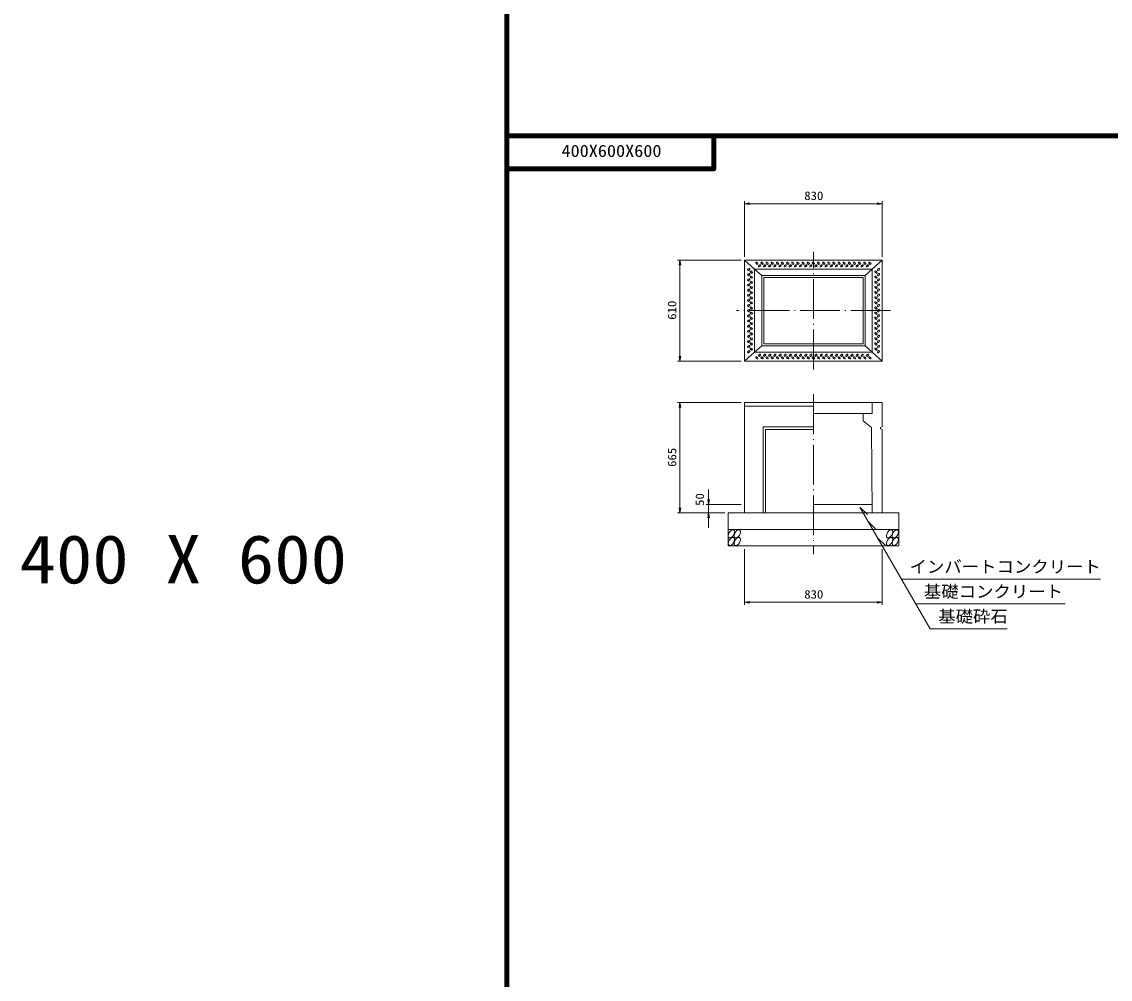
# Model space of a CAD drawing. Units: millimetres, scale not verified. Extents: x -8410 to 41710, y -74801 to 5940.
# Drawn here: x 5484 to 12051, y -32029 to -26252 of the extents above; entities that cross this region are included whole.
import ezdxf
from ezdxf.enums import TextEntityAlignment as Align

# ---------------------------------------------------------------- set-up
doc = ezdxf.new("R2010")
doc.units = ezdxf.units.MM
doc.header["$LTSCALE"] = 20
doc.linetypes.add('LONG_DASHED_DOTTED', pattern=[15.25, 12, -1.5, 0.25, -1.5])
for name, color, linetype, lineweight in [('0-0_グループ[0](0)-D-BMK(0)', 2, 'LONG_DASHED_DOTTED', 13), ('0-1_グループ[0](0)-D-STR(1)', 1, 'Continuous', 13), ('0-2_グループ[0](0)-D-STR-DIM(2)', 7, 'Continuous', 13), ('0-3_グループ[0](0)-D-STR-HTXT(3)', 7, 'Continuous', 13), ('0-5_グループ[0](0)-D-TTL(5)', 2, 'Continuous', 140)]:
    doc.layers.add(name, color=color, linetype=linetype, lineweight=lineweight)
doc.layers.add('0-4_グループ[0](0)-D-STR-TXT(4)', color=7, linetype='Continuous')
doc.layers.add('0-6_グループ[0](0)-D-TTL-TXT(6)', color=7, linetype='Continuous')
doc.styles.add('ＭＳ ゴシック', font='')
doc.styles.get('ＭＳ ゴシック').set_extended_font_data('MS Gothic')

msp = doc.modelspace()

# ---------------------------------------------------------------- linework, layer by layer
at = {"layer": '0-0_グループ[0](0)-D-BMK(0)'}
for p, q in [((10260, -28350), (10260, -27640)), ((10725, -27995), (9795, -27995)), ((10260, -28500), (10260, -29465))]:
    msp.add_line(p, q, dxfattribs=at)
at = {"layer": '0-1_グループ[0](0)-D-STR(1)'}
for p, q in [((9845, -27690), (10675, -27690)), ((9845, -28300), (9845, -27690)), ((10675, -27690), (10675, -28300)), ((9905, -27745), (10615, -27745)), ((9905, -28245), (9905, -27745)), ((10615, -27745), (10615, -28245)), ((9948, -27783), (10572, -27783)), ((9948, -28207), (9948, -27783)), ((9960, -27795), (10560, -27795)), ((9960, -28195), (9960, -27795)), ((10560, -27795), (10560, -28195)), ((10572, -27783), (10572, -28207)), ((10572, -28207), (9948, -28207)), ((10560, -28195), (9960, -28195)), ((10675, -28300), (9845, -28300)), ((10615, -28245), (9905, -28245)), ((10675, -28550), (9845, -28550)), ((9845, -29215), (9845, -28550)), ((10615, -28550), (10615, -28615)), ((10675, -28550), (10675, -28696.5)), ((10260, -28572), (9845, -28572)), ((10615, -28615), (10260, -28615)), ((10560, -28615), (10560, -28660)), ((9956.5, -28696.5), (9956.5, -29215)), ((10260, -28696.5), (9956.5, -28696.5)), ((10560, -28660), (10610, -28700)), ((10665, -28700), (10675, -28696.5)), ((9971.5, -28711.5), (9971.5, -29215)), ((10260, -28711.5), (9971.5, -28711.5)), ((10610, -28700), (10615.46, -29215)), ((10675, -28711.5), (10675, -29215)), ((10775, -29215), (9745, -29215)), ((9745, -29215), (9745, -29415)), ((10614.93, -29165), (10260, -29165)), ((10775, -29215), (10775, -29415)), ((10775, -29315), (9745, -29315)), ((10775, -29415), (9745, -29415))]:
    msp.add_line(p, q, dxfattribs=at)
for points in [[(9845, -27690), (9905, -27745), (9948, -27783)], [(10572, -27783), (10615, -27745), (10675, -27690)], [(9845, -28300), (9905, -28245), (9948, -28207)], [(10572, -28207), (10615, -28245), (10675, -28300)], [(10675, -28711.5), (10665, -28708), (10665, -28700)]]:
    msp.add_lwpolyline(points, dxfattribs=at)
for centre, major_axis, ratio in [((9919, -27709.75), (-6.01, 6.01), 0.529412), ((9950, -27709.75), (-6.01, 6.01), 0.529412), ((9981, -27709.75), (-6.01, 6.01), 0.529412), ((10012, -27709.75), (-6.01, 6.01), 0.529412), ((10043, -27709.75), (-6.01, 6.01), 0.529412), ((10074, -27709.75), (-6.01, 6.01), 0.529412), ((10105, -27709.75), (-6.01, 6.01), 0.529412), ((10136, -27709.75), (-6.01, 6.01), 0.529412), ((10167, -27709.75), (-6.01, 6.01), 0.529412), ((10198, -27709.75), (-6.01, 6.01), 0.529412), ((10229, -27709.75), (-6.01, 6.01), 0.529412), ((10260, -27709.75), (-6.01, 6.01), 0.529412), ((10291, -27709.75), (-6.01, 6.01), 0.529412), ((10322, -27709.75), (-6.01, 6.01), 0.529412), ((10353, -27709.75), (-6.01, 6.01), 0.529412), ((10384, -27709.75), (-6.01, 6.01), 0.529412), ((10415, -27709.75), (-6.01, 6.01), 0.529412), ((10446, -27709.75), (-6.01, 6.01), 0.529412), ((10477, -27709.75), (-6.01, 6.01), 0.529412), ((10508, -27709.75), (-6.01, 6.01), 0.529412), ((10539, -27709.75), (-6.01, 6.01), 0.529412), ((10570, -27709.75), (-6.01, 6.01), 0.529412), ((10601, -27709.75), (-6.01, 6.01), 0.529412), ((9869.75, -27747), (-6.01, -6.01), 0.529412), ((9869.75, -27778), (-6.01, -6.01), 0.529412), ((9885.25, -27762.5), (-6.01, 6.01), 0.529412), ((9934.5, -27725.25), (6.01, 6.01), 0.529412), ((9965.5, -27725.25), (6.01, 6.01), 0.529412), ((9996.5, -27725.25), (6.01, 6.01), 0.529412), ((10027.5, -27725.25), (6.01, 6.01), 0.529412), ((10058.5, -27725.25), (6.01, 6.01), 0.529412), ((10089.5, -27725.25), (6.01, 6.01), 0.529412), ((10120.5, -27725.25), (6.01, 6.01), 0.529412), ((10151.5, -27725.25), (6.01, 6.01), 0.529412), ((10182.5, -27725.25), (6.01, 6.01), 0.529412), ((10213.5, -27725.25), (6.01, 6.01), 0.529412), ((10244.5, -27725.25), (6.01, 6.01), 0.529412), ((10275.5, -27725.25), (6.01, 6.01), 0.529412), ((10306.5, -27725.25), (6.01, 6.01), 0.529412), ((10337.5, -27725.25), (6.01, 6.01), 0.529412), ((10368.5, -27725.25), (6.01, 6.01), 0.529412), ((10399.5, -27725.25), (6.01, 6.01), 0.529412), ((10430.5, -27725.25), (6.01, 6.01), 0.529412), ((10461.5, -27725.25), (6.01, 6.01), 0.529412), ((10492.5, -27725.25), (6.01, 6.01), 0.529412), ((10523.5, -27725.25), (6.01, 6.01), 0.529412), ((10554.5, -27725.25), (6.01, 6.01), 0.529412), ((10585.5, -27725.25), (6.01, 6.01), 0.529412), ((10637.25, -27762.5), (6.01, -6.01), 0.529412), ((10652.75, -27747), (6.01, 6.01), 0.529412), ((10652.75, -27778), (6.01, 6.01), 0.529412), ((9869.75, -27809), (-6.01, -6.01), 0.529412), ((9869.75, -27840), (-6.01, -6.01), 0.529412), ((9885.25, -27793.5), (-6.01, 6.01), 0.529412), ((9885.25, -27824.5), (-6.01, 6.01), 0.529412), ((10637.25, -27793.5), (6.01, -6.01), 0.529412), ((10637.25, -27824.5), (6.01, -6.01), 0.529412), ((10652.75, -27809), (6.01, 6.01), 0.529412), ((10652.75, -27840), (6.01, 6.01), 0.529412), ((9869.75, -27871), (-6.01, -6.01), 0.529412), ((9869.75, -27902), (-6.01, -6.01), 0.529412), ((9885.25, -27855.5), (-6.01, 6.01), 0.529412), ((9885.25, -27886.5), (-6.01, 6.01), 0.529412), ((9885.25, -27917.5), (-6.01, 6.01), 0.529412), ((10637.25, -27855.5), (6.01, -6.01), 0.529412), ((10637.25, -27886.5), (6.01, -6.01), 0.529412), ((10637.25, -27917.5), (6.01, -6.01), 0.529412), ((10652.75, -27871), (6.01, 6.01), 0.529412), ((10652.75, -27902), (6.01, 6.01), 0.529412), ((9869.75, -27933), (-6.01, -6.01), 0.529412), ((9869.75, -27964), (-6.01, -6.01), 0.529412), ((9885.25, -27948.5), (-6.01, 6.01), 0.529412), ((9885.25, -27979.5), (-6.01, 6.01), 0.529412), ((10637.25, -27948.5), (6.01, -6.01), 0.529412), ((10637.25, -27979.5), (6.01, -6.01), 0.529412), ((10652.75, -27933), (6.01, 6.01), 0.529412), ((10652.75, -27964), (6.01, 6.01), 0.529412), ((9869.75, -27995), (-6.01, -6.01), 0.529412), ((9869.75, -28026), (-6.01, -6.01), 0.529412), ((9885.25, -28010.5), (-6.01, 6.01), 0.529412), ((9885.25, -28041.5), (-6.01, 6.01), 0.529412), ((10637.25, -28010.5), (6.01, -6.01), 0.529412), ((10637.25, -28041.5), (6.01, -6.01), 0.529412), ((10652.75, -27995), (6.01, 6.01), 0.529412), ((10652.75, -28026), (6.01, 6.01), 0.529412), ((9869.75, -28057), (-6.01, -6.01), 0.529412), ((9869.75, -28088), (-6.01, -6.01), 0.529412), ((9885.25, -28072.5), (-6.01, 6.01), 0.529412), ((9885.25, -28103.5), (-6.01, 6.01), 0.529412), ((10637.25, -28072.5), (6.01, -6.01), 0.529412), ((10637.25, -28103.5), (6.01, -6.01), 0.529412), ((10652.75, -28057), (6.01, 6.01), 0.529412), ((10652.75, -28088), (6.01, 6.01), 0.529412), ((9869.75, -28119), (-6.01, -6.01), 0.529412), ((9869.75, -28150), (-6.01, -6.01), 0.529412), ((9869.75, -28181), (-6.01, -6.01), 0.529412), ((9885.25, -28134.5), (-6.01, 6.01), 0.529412), ((9885.25, -28165.5), (-6.01, 6.01), 0.529412), ((10637.25, -28134.5), (6.01, -6.01), 0.529412), ((10637.25, -28165.5), (6.01, -6.01), 0.529412), ((10652.75, -28119), (6.01, 6.01), 0.529412), ((10652.75, -28150), (6.01, 6.01), 0.529412), ((10652.75, -28181), (6.01, 6.01), 0.529412), ((9869.75, -28212), (-6.01, -6.01), 0.529412), ((9869.75, -28243), (-6.01, -6.01), 0.529412), ((9885.25, -28196.5), (-6.01, 6.01), 0.529412), ((9885.25, -28227.5), (-6.01, 6.01), 0.529412), ((10637.25, -28196.5), (6.01, -6.01), 0.529412), ((10637.25, -28227.5), (6.01, -6.01), 0.529412), ((10652.75, -28212), (6.01, 6.01), 0.529412), ((10652.75, -28243), (6.01, 6.01), 0.529412), ((9919, -28280.25), (6.01, -6.01), 0.529412), ((9934.5, -28264.75), (-6.01, -6.01), 0.529412), ((9950, -28280.25), (6.01, -6.01), 0.529412), ((9965.5, -28264.75), (-6.01, -6.01), 0.529412), ((9981, -28280.25), (6.01, -6.01), 0.529412), ((9996.5, -28264.75), (-6.01, -6.01), 0.529412), ((10012, -28280.25), (6.01, -6.01), 0.529412), ((10027.5, -28264.75), (-6.01, -6.01), 0.529412), ((10043, -28280.25), (6.01, -6.01), 0.529412), ((10058.5, -28264.75), (-6.01, -6.01), 0.529412), ((10074, -28280.25), (6.01, -6.01), 0.529412), ((10089.5, -28264.75), (-6.01, -6.01), 0.529412), ((10105, -28280.25), (6.01, -6.01), 0.529412), ((10120.5, -28264.75), (-6.01, -6.01), 0.529412), ((10136, -28280.25), (6.01, -6.01), 0.529412), ((10151.5, -28264.75), (-6.01, -6.01), 0.529412), ((10167, -28280.25), (6.01, -6.01), 0.529412), ((10182.5, -28264.75), (-6.01, -6.01), 0.529412), ((10198, -28280.25), (6.01, -6.01), 0.529412), ((10213.5, -28264.75), (-6.01, -6.01), 0.529412), ((10229, -28280.25), (6.01, -6.01), 0.529412), ((10244.5, -28264.75), (-6.01, -6.01), 0.529412), ((10260, -28280.25), (6.01, -6.01), 0.529412), ((10275.5, -28264.75), (-6.01, -6.01), 0.529412), ((10291, -28280.25), (6.01, -6.01), 0.529412), ((10306.5, -28264.75), (-6.01, -6.01), 0.529412), ((10322, -28280.25), (6.01, -6.01), 0.529412), ((10337.5, -28264.75), (-6.01, -6.01), 0.529412), ((10353, -28280.25), (6.01, -6.01), 0.529412), ((10368.5, -28264.75), (-6.01, -6.01), 0.529412), ((10384, -28280.25), (6.01, -6.01), 0.529412), ((10399.5, -28264.75), (-6.01, -6.01), 0.529412), ((10415, -28280.25), (6.01, -6.01), 0.529412), ((10430.5, -28264.75), (-6.01, -6.01), 0.529412), ((10446, -28280.25), (6.01, -6.01), 0.529412), ((10461.5, -28264.75), (-6.01, -6.01), 0.529412), ((10477, -28280.25), (6.01, -6.01), 0.529412), ((10492.5, -28264.75), (-6.01, -6.01), 0.529412), ((10508, -28280.25), (6.01, -6.01), 0.529412), ((10523.5, -28264.75), (-6.01, -6.01), 0.529412), ((10539, -28280.25), (6.01, -6.01), 0.529412), ((10554.5, -28264.75), (-6.01, -6.01), 0.529412), ((10570, -28280.25), (6.01, -6.01), 0.529412), ((10585.5, -28264.75), (-6.01, -6.01), 0.529412), ((10601, -28280.25), (6.01, -6.01), 0.529412), ((9765.43, -29342), (-13.75, -23.82), 0.545455), ((9800.43, -29342), (-13.75, -23.82), 0.545455), ((10719.43, -29342), (-13.75, -23.82), 0.545455), ((10754.43, -29342), (-13.75, -23.82), 0.545455), ((9765.43, -29388), (-13.75, -23.82), 0.545455), ((9800.43, -29388), (-13.75, -23.82), 0.545455), ((10719.43, -29388), (-13.75, -23.82), 0.545455), ((10754.43, -29388), (-13.75, -23.82), 0.545455)]:
    msp.add_ellipse(centre, major_axis=major_axis, ratio=ratio, dxfattribs=at)
at = {"layer": '0-2_グループ[0](0)-D-STR-DIM(2)'}
for p, q in [((9845, -27670), (9845, -27335)), ((9845, -27350), (10675, -27350)), ((10675, -27670), (10675, -27335)), ((9825, -27690), (9440, -27690)), ((9455, -28300), (9455, -27690)), ((9825, -28300), (9440, -28300)), ((9825, -28550), (9440, -28550)), ((9455, -29215), (9455, -28550)), ((9627.48, -29305), (9627.48, -29075)), ((9627.48, -29165), (9627.48, -29075)), ((9725, -29215), (9440, -29215)), ((9825, -29165), (9612.48, -29165)), ((9725, -29215), (9612.48, -29215)), ((9627.48, -29305), (9627.48, -29215)), ((9845, -29435), (9845, -29770)), ((10675, -29435), (10675, -29770)), ((9845, -29755), (10675, -29755))]:
    msp.add_line(p, q, dxfattribs=at)
for points in [[(9875, -27345), (9845, -27350), (9875, -27355)], [(10645, -27355), (10675, -27350), (10645, -27345)], [(9460, -27720), (9455, -27690), (9450, -27720)], [(9450, -28270), (9455, -28300), (9460, -28270)], [(9460, -28580), (9455, -28550), (9450, -28580)], [(9622.48, -29135), (9627.48, -29165), (9632.48, -29135)], [(9450, -29185), (9455, -29215), (9460, -29185)], [(9632.48, -29245), (9627.48, -29215), (9622.48, -29245)], [(9875, -29750), (9845, -29755), (9875, -29760)], [(10645, -29760), (10675, -29755), (10645, -29750)]]:
    msp.add_lwpolyline(points, dxfattribs=at)
at = {"layer": '0-3_グループ[0](0)-D-STR-HTXT(3)'}
for p, q in [((10540, -29180), (10964.35, -29915)), ((10540, -29180), (10585.75, -29225.75)), ((10589.07, -29265), (10634.83, -29310.75)), ((10646.81, -29365), (10692.56, -29410.75)), ((10791.15, -29615), (11991.75, -29615)), ((10877.75, -29765), (11779.21, -29765)), ((10964.35, -29915), (11428.55, -29915))]:
    msp.add_line(p, q, dxfattribs=at)
at = {"layer": '0-5_グループ[0](0)-D-TTL(5)'}
for p, q in [((8410, -37440), (8410, -21690)), ((8410, -26940), (34310, -26940)), ((8410, -26940), (34310, -26940)), ((8410, -42690), (8410, -26940)), ((8410, -26940), (34310, -26940)), ((9660, -27140), (9660, -26940)), ((8410, -27140), (9660, -27140))]:
    msp.add_line(p, q, dxfattribs=at)
msp.add_lwpolyline([(8410, -27140), (9660, -27140), (9660, -26940)], dxfattribs=at)

# ---------------------------------------------------------------- texts
at = {"layer": '0-2_グループ[0](0)-D-STR-DIM(2)', "style": 'ＭＳ ゴシック', "width": 1.1}
for p in [(10204.7, -27343), (10204.7, -29748)]:
    msp.add_text('830', height=51.32, dxfattribs=at).set_placement(p, align=Align.BOTTOM_LEFT)
for s, p in [('610', (9448, -28050.3)), ('665', (9448, -28937.8)), ('50', (9615.47, -29173.3))]:
    msp.add_text(s, height=51.32, rotation=90, dxfattribs=at).set_placement(p, align=Align.BOTTOM_LEFT)
at = {"layer": '0-4_グループ[0](0)-D-STR-TXT(4)', "style": 'ＭＳ ゴシック', "width": 1.05}
for s, p in [('インバートコンクリート', (10839.85, -29598.68)), ('基礎コンクリート', (10926.45, -29748.68)), ('基礎砕石', (11013.06, -29898.68))]:
    msp.add_text(s, height=73.31, dxfattribs=at).set_placement(p, align=Align.BOTTOM_LEFT)
at = {"layer": '0-6_グループ[0](0)-D-TTL-TXT(6)', "style": 'ＭＳ ゴシック', "width": 1.1}
for s, height, p in [('400X600X600', 73.31, (8740, -27090)), (' 400 X 600', 293.3, (5251, -29729.18))]:
    msp.add_text(s, height=height, dxfattribs=at).set_placement(p, align=Align.BOTTOM_LEFT)

doc.saveas('drawing.dxf')
